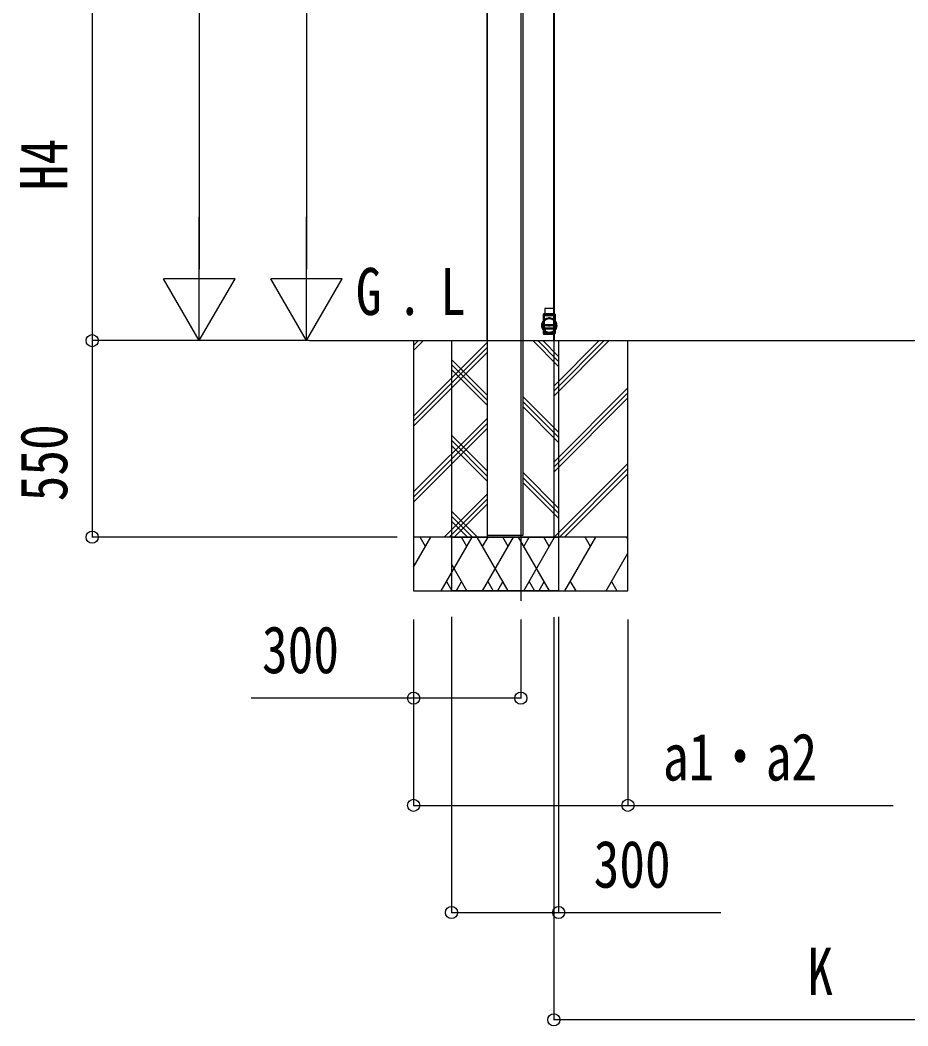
# Model space of a CAD drawing. Units: millimetres, scale not verified. Extents: x -16820 to 16820, y -11881 to 11886.
# Drawn here: x -2779 to -293, y -6707 to -3894 of the extents above; entities that cross this region are included whole.
import ezdxf
from ezdxf.enums import TextEntityAlignment as Align

# ---------------------------------------------------------------- set-up
doc = ezdxf.new("R2010")
doc.units = ezdxf.units.MM
doc.header["$LTSCALE"] = 40
for name, color, linetype in [('0-2_USER1', 3, 'Continuous'), ('0-4_YKK_12', 2, 'Continuous'), ('0-6_YKK_A1', 4, 'Continuous'), ('0-7_YKK_D', 6, 'Continuous')]:
    doc.layers.add(name, color=color, linetype=linetype)
doc.styles.add('ＭＳ ゴシック', font='')
doc.styles.get('ＭＳ ゴシック').set_extended_font_data('MS Gothic')

msp = doc.modelspace()

# ---------------------------------------------------------------- linework, layer by layer
at = {"layer": '0-4_YKK_12'}
msp.add_line((-1377.17, -2064.86), (-1377.17, -5517.84), dxfattribs=at)
at = {"layer": '0-6_YKK_A1'}
for p, q in [((-1471.17, -4790.36), (-1471.17, -2072.18)), ((-1284.47, -4790.36), (-1284.47, -2273.75)), ((-1283.17, -4790.36), (-1283.17, -2591.8)), ((-1312.97, -4715.36), (-1313.97, -4715.36)), ((-1313.97, -4715.36), (-1313.97, -4772.36)), ((-1313.97, -4715.36), (-1312.97, -4715.36)), ((-1284.57, -4715.36), (-1313.97, -4715.36)), ((-1312.69, -4716.15), (-1312.84, -4733.44)), ((-1312.69, -4716.15), (-1312.69, -4715.86)), ((-1312.69, -4715.86), (-1312.69, -4716.15)), ((-1312.69, -4715.86), (-1281.95, -4715.86)), ((-1312.07, -4732.67), (-1312.07, -4715.86)), ((-1312.07, -4715.86), (-1282.57, -4715.86)), ((-1312.07, -4715.86), (-1312.07, -4746.36)), ((-1310.57, -4720.86), (-1312.07, -4720.86)), ((-1312.07, -4720.86), (-1312.07, -4755.51)), ((-1312.07, -4720.86), (-1312.07, -4732.67)), ((-1312.07, -4745.86), (-1312.07, -4720.86)), ((-1312.07, -4735.58), (-1312.07, -4720.86)), ((-1311.97, -4719.86), (-1311.56, -4719.86)), ((-1311.56, -4719.86), (-1306.92, -4719.86)), ((-1310.67, -4719.86), (-1310.97, -4719.86)), ((-1310.07, -4701.36), (-1310.07, -4720.36)), ((-1285.07, -4700.86), (-1309.57, -4700.86)), ((-1307.38, -4719.86), (-1307.6, -4719.86)), ((-1306.67, -4719.86), (-1306.92, -4719.86)), ((-1306.92, -4719.86), (-1306.67, -4719.86)), ((-1306.35, -4719.86), (-1306.56, -4719.86)), ((-1304.43, -4719.86), (-1304.25, -4719.86)), ((-1304.25, -4719.86), (-1303.7, -4719.86)), ((-1303.7, -4719.86), (-1303.51, -4719.86)), ((-1301.38, -4719.86), (-1301.6, -4719.86)), ((-1300.35, -4719.86), (-1300.56, -4719.86)), ((-1299.82, -4726.9), (-1299.82, -4728.91)), ((-1296.07, -4719.86), (-1296.97, -4719.86)), ((-1296.07, -4719.86), (-1296.97, -4719.86)), ((-1293.37, -4719.86), (-1296.67, -4719.86)), ((-1294.82, -4728.92), (-1294.82, -4726.9)), ((-1293.96, -4719.86), (-1294.11, -4719.86)), ((-1293.37, -4719.86), (-1293.07, -4719.86)), ((-1293.07, -4715.36), (-1292.77, -4715.36)), ((-1292.77, -4715.36), (-1292.47, -4715.36)), ((-1292.27, -4715.36), (-1291.77, -4715.36)), ((-1291.77, -4715.36), (-1291.47, -4715.36)), ((-1285.57, -4715.36), (-1285.27, -4715.36)), ((-1285.27, -4715.36), (-1284.97, -4715.36)), ((-1284.97, -4715.36), (-1285.27, -4715.36)), ((-1284.57, -4715.36), (-1284.97, -4715.36)), ((-1284.57, -4701.36), (-1284.57, -4720.36)), ((-1284.27, -4715.36), (-1284.57, -4715.36)), ((-1284.57, -4715.36), (-1284.27, -4715.36)), ((-1284.47, -4719.86), (-1284.17, -4719.86)), ((-1284.17, -4719.86), (-1284.47, -4719.86)), ((-1284.47, -4719.86), (-1284.17, -4719.86)), ((-1284.17, -4719.86), (-1284.47, -4719.86)), ((-1284.17, -4719.86), (-1283.87, -4719.86)), ((-1282.57, -4720.86), (-1284.07, -4720.86)), ((-1282.97, -4719.86), (-1283.27, -4719.86)), ((-1283.27, -4719.86), (-1282.97, -4719.86)), ((-1282.57, -4732.67), (-1282.57, -4715.86)), ((-1282.57, -4715.86), (-1282.57, -4746.36)), ((-1282.57, -4720.86), (-1282.57, -4755.51)), ((-1282.57, -4735.58), (-1282.57, -4720.86)), ((-1282.57, -4720.86), (-1282.57, -4732.67)), ((-1281.95, -4716.15), (-1281.95, -4715.86)), ((-1281.95, -4715.86), (-1281.95, -4716.15)), ((-1281.8, -4733.44), (-1281.95, -4716.15)), ((-1318.67, -4748.11), (-1313.97, -4748.11)), ((-1313.97, -4748.11), (-1313.78, -4770.06)), ((-1313.85, -4761.61), (-1313.97, -4748.11)), ((-1313.97, -4748.11), (-1312.97, -4748.11)), ((-1313.85, -4734.57), (-1313.85, -4734.6)), ((-1312.07, -4760.63), (-1312.07, -4735.58)), ((-1282.57, -4745.86), (-1312.07, -4745.86)), ((-1312.07, -4745.86), (-1312.07, -4746.36)), ((-1312.07, -4746.36), (-1282.57, -4746.36)), ((-1282.57, -4748.86), (-1312.07, -4748.86)), ((-1312.07, -4770.36), (-1312.07, -4748.86)), ((-1310.07, -4755.28), (-1310.07, -4754.79)), ((-1299.82, -4746.36), (-1299.82, -4748.86)), ((-1299.82, -4746.36), (-1294.82, -4746.36)), ((-1299.8, -4748.86), (-1294.84, -4748.86)), ((-1294.82, -4748.86), (-1294.82, -4746.36)), ((-1284.57, -4754.79), (-1284.57, -4755.28)), ((-1282.57, -4735.58), (-1282.57, -4760.63)), ((-1282.57, -4748.86), (-1282.57, -4770.36)), ((-1281.67, -4748.11), (-1281.86, -4770.06)), ((-1281.67, -4748.11), (-1280.67, -4748.11)), ((-1280.86, -4770.06), (-1280.67, -4748.11)), ((-1280.67, -4748.11), (-1280.79, -4734.6)), ((-1280.79, -4761.61), (-1280.67, -4748.11)), ((-1280.67, -4748.11), (-1275.97, -4748.11)), ((-1313.97, -4772.36), (-1312.97, -4772.36)), ((-1312.97, -4772.36), (-1313.97, -4772.36)), ((-1313.97, -4772.36), (-1284.57, -4772.36)), ((-1313.85, -4761.65), (-1313.85, -4761.61)), ((-1313.78, -4770.06), (-1313.85, -4761.65)), ((-1312.97, -4772.36), (-1293.07, -4772.36)), ((-1312.78, -4770.36), (-1312.78, -4770.06)), ((-1312.78, -4770.06), (-1312.78, -4770.36)), ((-1312.07, -4767.42), (-1312.07, -4755.51)), ((-1312.07, -4755.6), (-1310.07, -4755.6)), ((-1310.07, -4757.66), (-1312.07, -4757.66)), ((-1312.07, -4757.66), (-1312.07, -4770.36)), ((-1312.07, -4760.63), (-1312.07, -4767.42)), ((-1312.07, -4770), (-1312.07, -4763.54)), ((-1312.07, -4770.36), (-1312.07, -4763.54)), ((-1282.57, -4770.36), (-1312.07, -4770.36)), ((-1310.07, -4770.36), (-1312.07, -4770.36)), ((-1310.07, -4757.75), (-1310.07, -4757.66)), ((-1310.07, -4757.66), (-1310.07, -4770.36)), ((-1310.07, -4757.75), (-1284.57, -4757.75)), ((-1310.07, -4770.36), (-1310.07, -4757.75)), ((-1310.07, -4767.2), (-1300.46, -4767.2)), ((-1310.07, -4770.36), (-1284.57, -4770.36)), ((-1293.07, -4772.36), (-1292.77, -4772.36)), ((-1292.77, -4772.36), (-1293.07, -4772.36)), ((-1292.77, -4772.36), (-1292.47, -4772.36)), ((-1292.47, -4772.36), (-1292.77, -4772.36)), ((-1292.47, -4772.36), (-1292.27, -4772.36)), ((-1292.27, -4772.36), (-1291.77, -4772.36)), ((-1291.77, -4772.36), (-1292.27, -4772.36)), ((-1291.77, -4772.36), (-1291.47, -4772.36)), ((-1291.47, -4772.36), (-1291.77, -4772.36)), ((-1291.47, -4772.36), (-1285.57, -4772.36)), ((-1285.57, -4772.36), (-1285.27, -4772.36)), ((-1285.27, -4772.36), (-1285.57, -4772.36)), ((-1284.97, -4772.36), (-1285.27, -4772.36)), ((-1285.27, -4772.36), (-1284.97, -4772.36)), ((-1284.57, -4772.36), (-1284.97, -4772.36)), ((-1284.57, -4756.1), (-1284.57, -4755.6)), ((-1284.57, -4757.66), (-1284.57, -4770.36)), ((-1282.57, -4757.66), (-1284.57, -4757.66)), ((-1284.57, -4757.75), (-1284.57, -4757.66)), ((-1284.57, -4770.36), (-1284.57, -4757.75)), ((-1284.57, -4768.01), (-1284.57, -4767.2)), ((-1282.57, -4770.36), (-1284.57, -4770.36)), ((-1282.57, -4757.66), (-1282.57, -4770.36)), ((-1282.57, -4763.54), (-1282.57, -4770.36)), ((-1281.86, -4770.06), (-1281.8, -4762.77)), ((-1281.86, -4770.36), (-1281.86, -4770.06)), ((-1281.86, -4770.06), (-1281.86, -4770.36)), ((-1281.86, -4770.36), (-1281.16, -4770.36)), ((-1280.79, -4761.65), (-1280.86, -4770.06)), ((-1280.79, -4761.65), (-1280.79, -4761.61)), ((-1968.35, -4790.36), (691.57, -4790.36)), ((-1677.17, -4790.36), (-1677.17, -5490.36)), ((-1677.17, -4817.74), (-1649.79, -4790.36)), ((-1677.17, -4803.6), (-1663.93, -4790.36)), ((-1677.17, -5001.58), (-1471.17, -4795.59)), ((-1677.17, -5015.73), (-1471.17, -4809.73)), ((-1571.17, -4790.28), (-1571.17, -5490.28)), ((-1471.17, -4790.36), (-1471.17, -5340.36)), ((-1271.17, -4862.75), (-1343.64, -4790.28)), ((-1271.17, -4848.61), (-1329.49, -4790.28)), ((-1271.17, -4834.46), (-1315.35, -4790.28)), ((-1284.47, -4790.36), (-1284.47, -5340.36)), ((-1283.17, -4944.24), (-1129.29, -4790.36)), ((-1283.17, -4930.09), (-1143.43, -4790.36)), ((-1283.17, -4915.95), (-1157.58, -4790.36)), ((-1271.17, -4790.28), (-1271.17, -5490.28)), ((-1077.17, -5490.36), (-1077.17, -4790.36)), ((-1677.17, -5029.87), (-1471.17, -4823.87)), ((-1471.17, -4942.83), (-1571.17, -4842.83)), ((-1471.17, -4956.97), (-1571.17, -4856.97)), ((-1471.17, -4971.11), (-1571.17, -4871.11)), ((-1283.17, -5128.08), (-1077.17, -4922.08)), ((-1271.17, -5046.59), (-1371.17, -4946.59)), ((-1283.17, -5142.22), (-1077.17, -4936.23)), ((-1283.17, -5156.37), (-1077.17, -4950.37)), ((-1271.17, -5060.74), (-1371.17, -4960.74)), ((-1271.17, -5074.88), (-1371.17, -4974.88)), ((-1677.17, -5213.72), (-1471.17, -5007.72)), ((-1677.17, -5227.86), (-1471.17, -5021.86)), ((-1677.17, -5242), (-1471.17, -5036)), ((-1471.17, -5154.96), (-1571.17, -5054.96)), ((-1471.17, -5169.1), (-1571.17, -5069.1)), ((-1471.17, -5183.24), (-1571.17, -5083.25)), ((-1283.31, -5340.36), (-1077.17, -5134.22)), ((-1269.17, -5340.36), (-1077.17, -5148.36)), ((-1271.17, -5258.73), (-1371.17, -5158.73)), ((-1271.17, -5272.87), (-1371.17, -5172.87)), ((-1255.03, -5340.36), (-1077.17, -5162.5)), ((-1271.17, -5287.01), (-1371.17, -5187.01)), ((-1591.68, -5340.36), (-1471.17, -5219.85)), ((-1577.54, -5340.36), (-1471.17, -5233.99)), ((-1563.4, -5340.36), (-1471.17, -5248.13)), ((-1497.98, -5340.28), (-1571.17, -5267.09)), ((-1512.12, -5340.28), (-1571.17, -5281.23)), ((-1526.27, -5340.28), (-1571.17, -5295.38)), ((-1677.17, -5424.19), (-1628.77, -5340.35)), ((-1077.17, -5340.36), (-1677.17, -5340.36)), ((-1643.77, -5366.34), (-1658.77, -5340.36)), ((-1599.91, -5490.36), (-1513.3, -5340.36)), ((-1571.17, -5340.28), (-1271.17, -5340.28)), ((-1528.3, -5366.34), (-1543.31, -5340.36)), ((-1412.33, -5490.28), (-1498.93, -5340.28)), ((-1484.44, -5490.36), (-1397.83, -5340.36)), ((-1483.93, -5366.26), (-1468.93, -5340.28)), ((-1371.17, -5335.35), (-1471.17, -5335.35)), ((-1471.17, -5340.36), (-1284.47, -5340.36)), ((-1412.83, -5366.34), (-1427.84, -5340.36)), ((-1296.86, -5490.28), (-1383.46, -5340.28)), ((-1368.97, -5490.36), (-1282.36, -5340.36)), ((-1368.46, -5366.27), (-1353.46, -5340.28)), ((-1297.36, -5366.34), (-1312.37, -5340.35)), ((-1253.5, -5490.36), (-1166.89, -5340.36)), ((-1181.89, -5366.34), (-1196.89, -5340.36)), ((-1081.42, -5340.36), (-1077.17, -5347.72)), ((-1138.03, -5490.36), (-1077.17, -5384.96)), ((-1527.8, -5490.28), (-1571.17, -5415.16)), ((-1584.91, -5464.38), (-1569.91, -5490.36)), ((-1542.8, -5464.3), (-1557.8, -5490.28)), ((-1469.44, -5464.38), (-1454.44, -5490.36)), ((-1427.33, -5464.3), (-1442.33, -5490.28)), ((-1353.97, -5464.38), (-1338.97, -5490.36)), ((-1311.86, -5464.3), (-1326.86, -5490.28)), ((-1238.5, -5464.38), (-1223.5, -5490.36)), ((-1123.03, -5464.38), (-1108.03, -5490.36)), ((-1677.17, -5490.36), (-1077.17, -5490.36)), ((-1271.17, -5490.28), (-1571.17, -5490.28))]:
    msp.add_line(p, q, dxfattribs=at)
for points in [[(-1471.17, -2062.35), (-1471.17, -4785.35), (-1471.17, -5335.35)], [(-1371.17, -2062.35), (-1371.17, -4785.35), (-1371.17, -5335.35)], [(-1313.85, -4734.57), (-1313.69, -4716.15), (-1313.97, -4748.11), (-1313.85, -4734.6)], [(-1312.69, -4715.86), (-1313.39, -4715.86), (-1312.69, -4715.86)], [(-1285.27, -4715.36), (-1285.57, -4715.36), (-1291.47, -4715.36), (-1291.77, -4715.36), (-1292.27, -4715.36), (-1292.47, -4715.36), (-1292.77, -4715.36), (-1293.07, -4715.36), (-1312.97, -4715.36)], [(-1312.97, -4748.11), (-1312.69, -4716.15), (-1281.95, -4716.15), (-1281.67, -4748.11)], [(-1296.07, -4719.86), (-1294.11, -4719.86), (-1293.96, -4719.86), (-1284.47, -4719.86), (-1284.17, -4719.86), (-1284.47, -4719.86), (-1303.51, -4719.86), (-1303.7, -4719.86), (-1304.25, -4719.86), (-1304.43, -4719.86), (-1311.47, -4719.86), (-1311.97, -4719.86)], [(-1311.56, -4719.86), (-1311.97, -4719.86), (-1311.47, -4719.86)], [(-1310.97, -4719.86), (-1310.72, -4719.86), (-1306.09, -4719.86), (-1305.67, -4719.86), (-1306.09, -4719.86)], [(-1310.72, -4719.86), (-1310.97, -4719.86), (-1310.67, -4719.86), (-1307.6, -4719.86), (-1307.38, -4719.86), (-1306.56, -4719.86), (-1306.35, -4719.86), (-1301.6, -4719.86), (-1301.38, -4719.86), (-1300.56, -4719.86), (-1300.35, -4719.86), (-1284.47, -4719.86)], [(-1292.77, -4719.86), (-1293.07, -4719.86), (-1293.37, -4719.86)], [(-1293.07, -4719.86), (-1292.77, -4719.86), (-1284.47, -4719.86), (-1284.17, -4719.86), (-1284.47, -4719.86)], [(-1284.27, -4715.36), (-1284.57, -4715.36), (-1284.27, -4715.36)], [(-1283.27, -4719.86), (-1283.87, -4719.86), (-1284.17, -4719.86)], [(-1282.57, -4746.36), (-1282.57, -4745.86), (-1282.57, -4720.86)], [(-1281.95, -4715.86), (-1281.25, -4715.86), (-1281.95, -4715.86)], [(-1280.67, -4748.11), (-1280.95, -4716.15), (-1280.79, -4734.57), (-1280.79, -4734.6)], [(-1312.78, -4770.06), (-1312.97, -4748.11), (-1281.67, -4748.11)], [(-1310.07, -4754.79), (-1284.57, -4754.79), (-1284.57, -4755.6), (-1282.58, -4755.6)], [(-1310.07, -4754.79), (-1310.07, -4755.6), (-1310.07, -4756.1), (-1310.07, -4768.01)], [(-1312.78, -4770.36), (-1313.48, -4770.36), (-1312.78, -4770.36)], [(-1312.84, -4762.77), (-1312.78, -4770.06), (-1281.86, -4770.06)], [(-1281.16, -4770.36), (-1281.86, -4770.36), (-1312.78, -4770.36)], [(-1282.57, -4770), (-1312.07, -4770), (-1312.07, -4757.66)], [(-1310.07, -4756.1), (-1311.57, -4756.1), (-1311.57, -4768.01)], [(-1310.07, -4768.01), (-1311.57, -4768.01), (-1311.57, -4761.2)], [(-1284.57, -4767.2), (-1284.57, -4755.28), (-1310.07, -4755.28)], [(-1310.07, -4768.01), (-1310.07, -4767.2), (-1310.07, -4755.28)], [(-1300.46, -4767.2), (-1294.19, -4767.2), (-1284.57, -4767.2)], [(-1283.07, -4768.01), (-1283.07, -4756.1), (-1284.57, -4756.1), (-1284.57, -4768.01)], [(-1283.07, -4761.2), (-1283.07, -4768.01), (-1284.57, -4768.01)], [(-1284.27, -4772.36), (-1284.57, -4772.36), (-1284.27, -4772.36)], [(-1284.27, -4772.36), (-1284.57, -4772.36), (-1284.27, -4772.36)], [(-1282.57, -4755.51), (-1282.57, -4767.42), (-1282.57, -4760.63)], [(-1282.57, -4763.54), (-1282.57, -4770), (-1282.57, -4757.66)]]:
    msp.add_lwpolyline(points, dxfattribs=at)
for points in [[(-1294.82, -4726.9), (-1294.96, -4726.89), (-1295.37, -4726.85), (-1295.99, -4726.8), (-1296.77, -4726.76), (-1297.6, -4726.76), (-1298.41, -4726.78), (-1299.09, -4726.83), (-1299.57, -4726.88), (-1299.81, -4726.9), (-1299.76, -4726.9), (-1299.44, -4726.86), (-1298.89, -4726.81), (-1298.15, -4726.77), (-1297.32, -4726.76), (-1296.5, -4726.77), (-1295.77, -4726.81), (-1295.21, -4726.86), (-1294.89, -4726.9)], [(-1294.82, -4728.92), (-1294.96, -4728.9), (-1295.36, -4728.86), (-1295.99, -4728.8), (-1296.77, -4728.76), (-1297.6, -4728.76), (-1298.4, -4728.79), (-1299.08, -4728.84), (-1299.57, -4728.89), (-1299.81, -4728.92), (-1299.76, -4728.91), (-1299.45, -4728.87), (-1298.89, -4728.82), (-1298.16, -4728.77), (-1297.33, -4728.76), (-1296.51, -4728.77), (-1295.78, -4728.82), (-1295.21, -4728.87), (-1294.89, -4728.91)]]:
    msp.add_lwpolyline(points, close=True, dxfattribs=at)
for radius in [21.01, 20.71, 19.35]:
    msp.add_circle((-1297.32, -4748.11), radius, dxfattribs=at)
for centre, radius, start, end in [((-1313.39, -4716.16), 0.3, 90, 179.5), ((-1313.39, -4716.16), 0.3, 90, 179.5), ((-1297.32, -4748.1), 21.35, 43.36205, 136.63795), ((-1297.32, -4748.11), 21.35, 46.30126, 133.69874), ((-1297.32, -4748.11), 21.35, 46.30126, 133.69874), ((-1310.57, -4720.36), 0.5, 270, 0), ((-1310.57, -4720.36), 0.5, 270, 0), ((-1310.57, -4720.36), 0.5, 270, 0), ((-1310.57, -4720.36), 0.5, 270, 0), ((-1309.57, -4701.36), 0.5, 90, 180), ((-1309.57, -4701.36), 0.5, 90, 180), ((-1309.57, -4701.36), 0.5, 90, 180), ((-1309.57, -4701.36), 0.5, 90, 180), ((-1285.07, -4701.36), 0.5, 0, 90), ((-1285.07, -4701.36), 0.5, 0, 90), ((-1285.07, -4701.36), 0.5, 0, 90), ((-1285.07, -4701.36), 0.5, 0, 90), ((-1284.07, -4720.36), 0.5, 180, 270), ((-1284.07, -4720.36), 0.5, 180, 270), ((-1284.07, -4720.36), 0.5, 180, 270), ((-1284.07, -4720.36), 0.5, 180, 270), ((-1281.25, -4716.16), 0.3, 0.5, 90), ((-1281.25, -4716.16), 0.3, 0.5, 90), ((-1297.32, -4748.11), 21.35, 140.74511, 179.99127), ((-1297.32, -4748.1), 21.35, 180.00873, 219.25489), ((-1297.32, -4748.11), 19.35, 139.66507, 220.33493), ((-1326.15, -4722.48), 17.24, 315.49151, 320.50828), ((-1297.32, -4748.11), 19.35, 40.33493, 139.66507), ((-1297.32, -4748.11), 19.35, 319.66507, 40.33493), ((-1302.54, -4753.13), 28.59, 40.48787, 43.51234), ((-1297.32, -4748.11), 21.35, 0.00873, 39.25489), ((-1297.32, -4748.1), 21.35, 320.74511, 359.99127), ((-1292.11, -4743.08), 28.59, 220.48787, 223.51234), ((-1313.48, -4770.06), 0.3, 180.5, 270), ((-1313.48, -4770.06), 0.3, 180.5, 270), ((-1297.32, -4748.11), 21.35, 223.36205, 316.63795), ((-1297.32, -4748.11), 19.35, 220.33493, 222.57146), ((-1297.32, -4748.11), 21.35, 226.30126, 313.69874), ((-1297.32, -4748.11), 21.35, 226.30126, 313.69874), ((-1297.32, -4748.11), 19.35, 222.57146, 260.67495), ((-1297.32, -4748.11), 19.35, 260.67495, 279.32505), ((-1297.32, -4748.11), 19.35, 279.32505, 317.42854), ((-1297.32, -4748.11), 19.35, 317.42854, 319.66507), ((-1268.5, -4773.73), 17.24, 135.49151, 140.50828), ((-1281.16, -4770.06), 0.3, 270, 359.5), ((-1281.16, -4770.06), 0.3, 270, 359.5)]:
    msp.add_arc(centre, radius, start, end, dxfattribs=at)
for centre, major_axis, ratio, start_param, end_param in [((-1312.69, -4716.16), (1, 0), 0.002618, 1.5708565, 3.1415767), ((-1312.69, -4716.16), (1, 0), 0.002618, 1.5708565, 3.1415767), ((-1281.95, -4716.16), (1, 0), 0.002618, 0.000016, 1.5707362), ((-1281.95, -4716.16), (1, 0), 0.002618, 0.000016, 1.5707362), ((-1312.78, -4770.06), (1, 0), 0.002618, 3.1416086, 4.7123288), ((-1312.78, -4770.06), (1, 0), 0.002618, 3.1416086, 4.7123288), ((-1311.57, -4755.51), (0, 0.508), 0.984808, 1.5707963, 1.7453293), ((-1311.57, -4767.42), (0, 0.596), 0.8391, 1.5707963, 3.1415927), ((-1311.57, -4755.6), (-0.383, 0.383), 0.8391, 0.8726646, 2.268928), ((-1283.07, -4755.6), (0.383, 0.383), 0.8391, 4.0142573, 5.4105207), ((-1283.07, -4767.42), (0, 0.596), 0.8391, 3.1415927, 4.712389), ((-1283.07, -4755.51), (0, -0.508), 0.984808, 1.3962634, 1.5707963), ((-1281.86, -4770.06), (1, 0), 0.002618, 4.7124491, 6.2831693), ((-1281.86, -4770.06), (1, 0), 0.002618, 4.7124491, 6.2831693)]:
    msp.add_ellipse(centre, major_axis=major_axis, ratio=ratio, start_param=start_param, end_param=end_param, dxfattribs=at)
at = {"layer": '0-7_YKK_D'}
for p, q in [((-2277.17, -2267.36), (-2277.17, -4590.36)), ((-1977.17, -2490.36), (-1977.17, -4590.36)), ((-2577.17, -3737.69), (-2577.17, -4790.36)), ((-2277.17, -4790.36), (-2277.17, -4443.95)), ((-1977.17, -4790.36), (-1977.17, -4443.95)), ((-2277.17, -4790.36), (-2377.17, -4617.15)), ((-2177.17, -4617.15), (-2377.17, -4617.15)), ((-2277.17, -4790.36), (-2177.17, -4617.15)), ((-1977.17, -4790.36), (-2077.17, -4617.15)), ((-1877.17, -4617.15), (-2077.17, -4617.15)), ((-1977.17, -4790.36), (-1877.17, -4617.15)), ((-1969.35, -4790.36), (-2578.17, -4790.36)), ((-1969.35, -4790.36), (-2578.17, -4790.36)), ((-2577.17, -4790.36), (-2577.17, -5340.36)), ((-1723.18, -5340.36), (-2578.17, -5340.36)), ((-1677.17, -5570.54), (-1677.17, -6091.36)), ((-1677.17, -5570.54), (-1677.17, -5791.36)), ((-1571.17, -5563.32), (-1571.17, -6391.36)), ((-1377.17, -5570.54), (-1377.17, -5791.36)), ((-1284.47, -5563.92), (-1284.47, -6691.36)), ((-1271.17, -5563.32), (-1271.17, -6391.36)), ((-1077.17, -5570.54), (-1077.17, -6091.36)), ((231.09, -6690.36), (-1284.47, -6690.36))]:
    msp.add_line(p, q, dxfattribs=at)
for points in [[(-1377.17, -5790.36), (-1677.17, -5790.36), (-2131.57, -5790.36)], [(-1677.17, -6090.36), (-1077.17, -6090.36), (-334.77, -6090.36)], [(-1571.17, -6390.36), (-1271.17, -6390.36), (-816.77, -6390.36)]]:
    msp.add_lwpolyline(points, dxfattribs=at)
for centre in [(-2577.17, -4790.36), (-2577.17, -5340.36), (-1677.17, -5790.36), (-1377.17, -5790.36), (-1677.17, -6090.36), (-1077.17, -6090.36), (-1571.17, -6390.36), (-1271.17, -6390.36), (-1284.47, -6690.36)]:
    msp.add_circle(centre, 17, dxfattribs=at)

# ---------------------------------------------------------------- texts
at = {"layer": '0-2_USER1', "style": 'ＭＳ ゴシック', "width": 0.8}
for s, p in [('G', (-1839, -4758.36)), ('L', (-1602.58, -4758.36)), ('.', (-1723.8, -4758.36))]:
    msp.add_text(s, height=132, dxfattribs=at).set_placement(p, align=Align.BOTTOM_LEFT)
at = {"layer": '0-7_YKK_D', "style": 'ＭＳ ゴシック', "width": 0.8}
for s, p in [('H4', (-2607.17, -4369.62)), ('550', (-2607.17, -5239.88))]:
    msp.add_text(s, height=132, rotation=90, dxfattribs=at).set_placement(p, align=Align.BOTTOM_LEFT)
for s, p in [('300', (-2101.57, -5760.36)), ('a1・a2', (-979.17, -6060.36)), ('300', (-1173.17, -6360.36)), ('K', (-574.69, -6660.36))]:
    msp.add_text(s, height=132, dxfattribs=at).set_placement(p, align=Align.BOTTOM_LEFT)

doc.saveas('drawing.dxf')
